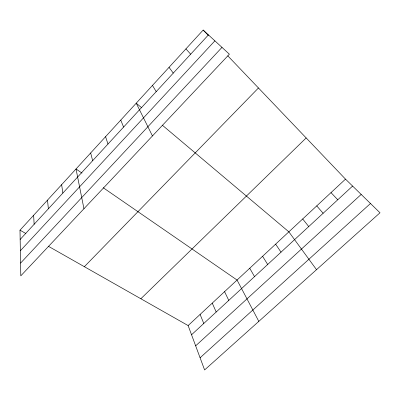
<?xml version="1.0" encoding="UTF-8"?>
<svg xmlns="http://www.w3.org/2000/svg" width="400" height="400" viewBox="0 0 400 400"><rect width="100%" height="100%" fill="white"/><g stroke="black" fill="none" stroke-linecap="round" stroke-linejoin="round"><path stroke-width="0.6" d="M20 230.18L203.165 30.05L229.38 54.19L20.795 275.85L20 230.18L25.88 233.515M20.16 239.465L208.43 34.9M20.36 250.755L214.88 40.84M20.575 263.105L221.985 47.38M84.36 266.695L258.46 87.97M140.855 298.75L306.165 137.94M188.125 325.57L345.5 179.135L380 212.785L204.605 369.95L188.125 325.57L48.21 246.185M191.54 334.77L352.605 186.065M195.65 345.84L361.18 194.43M200.09 357.785L370.48 203.5M82.015 173.11L76.015 168.975L83.945 208.74M103.205 187.725L237.06 280.035L258.82 321.37M141.475 107.61L136.225 103.185L152.45 135.94M162.31 125.175L288.86 231.84L316.525 269.665M203.165 30.05L208.235 35.36M227.795 55.85L345.5 179.135M331.01 192.615L337.75 199.775M185.93 48.875L190.67 54.195M316.745 205.89L323.135 213.275M302.695 218.965L308.74 226.565M169.035 67.335L173.27 73.105M275.625 244.15L281.025 252.155M262.585 256.285L267.675 264.48M152.47 85.435L156.215 91.635M249.73 268.245L254.525 276.62M224.565 291.66L228.785 300.385M212.25 303.125L216.195 312.01M200.1 314.425L203.78 323.47M120.755 120.09L123.59 127.085M105.57 136.685L107.98 144.045M90.66 152.975L92.66 160.69M61.635 184.685L62.865 193.065M47.51 200.12L48.37 208.815M33.635 215.28L34.14 224.275"/></g></svg>
